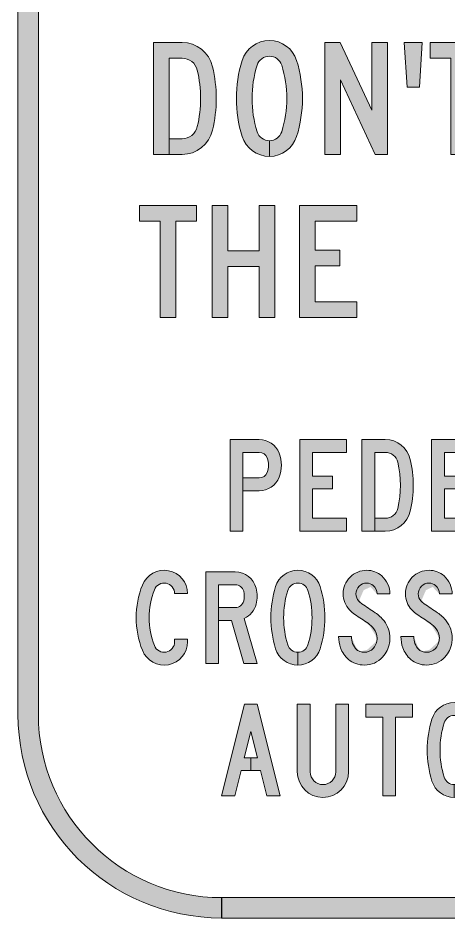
# Model space of a CAD drawing. Header units: millimetres. Extents: x 3807 to 3907, y 4614 to 4804.
# Drawn here: x 3807.5 to 3849.7, y 4620.2 to 4708.6 of the extents above; entities that cross this region are included whole.
import ezdxf

# ---------------------------------------------------------------- set-up
doc = ezdxf.new("R2010")
doc.units = ezdxf.units.MM
doc.layers.add('GSBWFILL', color=3, linetype='Continuous', lineweight=0)
doc.layers.add('T18', color=4, linetype='Continuous')

# ---------------------------------------------------------------- blocks, each defined once
blk = doc.blocks.new('*U64')
at = {"layer": 'GSBWFILL', "transparency": 33554687}
blk.add_hatch(color=256, dxfattribs=at).paths.add_polyline_path([(-29.98000000000002, -90), (30, -90, 0.414213562373095), (50, -70), (50, 70, 0.414213562373095), (30, 90), (-30, 90, 0.414213562373095), (-50, 70), (-50, -70, 0.414213562373095), (-30, -90), (-30, -88, -0.414213562373095), (-48, -70), (-48, 70, -0.414213562373095), (-30, 88), (30, 88, -0.414213562373095), (48, 70), (48, -70, -0.414213562373095), (30, -88), (-29.98000000000002, -88)])
at = {"layer": 'GSBWFILL', "linetype": 'Continuous', "transparency": 33554687}
blk.add_lwpolyline([(-29.98000000000002, -90), (30, -90, 0.414213562373095), (50, -70), (50, 70, 0.414213562373095), (30, 90), (-30, 90, 0.414213562373095), (-50, 70), (-50, -70, 0.414213562373095), (-30, -90), (-30, -88, -0.414213562373095), (-48, -70), (-48, 70, -0.414213562373095), (-30, 88), (30, 88, -0.414213562373095), (48, 70), (48, -70, -0.414213562373095), (30, -88), (-29.98000000000002, -88), (-29.98000000000002, -90)], format="xyb", close=True, dxfattribs=at).dxf.unprotected_set("ltscale", 0)
blk = doc.blocks.new('*U54')
at = {"layer": 'GSBWFILL', "linetype": 'Continuous'}
blk.add_hatch(color=256, dxfattribs=at).paths.add_polyline_path([(64, 140.5530424827055), (78.38826062067636, 83), (64.00999999999999, 83), (64.00999999999999, 55.00000000000001), (85.38826062067636, 55.00000000000001), (99.13826062067636, 1.4210854715202e-14), (128, 0), (78, 200), (50, 200), (0, 0), (28.86173937932358, 1.4210854715202e-14), (42.61173937932364, 55.00000000000001), (64, 54.99999999999999), (64, 83), (49.61173937932364, 83)])
at = {"layer": 'GSBWFILL'}
blk.add_lwpolyline([(64, 83), (49.61173937932364, 83), (64, 140.5530424827055), (78.38826062067636, 83), (64.00999999999999, 83), (64.00999999999999, 55), (85.38826062067636, 55), (99.13826062067636, 0), (128, 0), (78, 200), (50, 200), (0, 0), (28.86173937932358, 0), (42.61173937932364, 55), (64, 55)], close=True, dxfattribs=at)
blk = doc.blocks.new('*U55')
at = {"layer": 'GSBWFILL', "linetype": 'Continuous'}
blk.add_hatch(color=256, dxfattribs=at).paths.add_polyline_path([(28, 200), (0, 200), (0, 52.50000000000001, 1), (112, 52.5), (112, 200), (84, 200), (84, 52.5, -1), (28, 52.5)])
at = {"layer": 'GSBWFILL'}
blk.add_lwpolyline([(28, 200), (28, 52.5, 0.9999999999999999), (84, 52.5), (84, 200), (112, 200), (112, 52.5, -0.9999999999999999), (0, 52.50000000000001), (0, 200)], format="xyb", close=True, dxfattribs=at)
blk = doc.blocks.new('*U56')
at = {"layer": 'GSBWFILL', "linetype": 'Continuous'}
blk.add_hatch(color=256, dxfattribs=at).paths.add_polyline_path([(37, 172), (0, 172), (0, 200), (102, 200), (102, 172), (65, 172), (65, 0), (37, 0)])
at = {"layer": 'GSBWFILL'}
blk.add_lwpolyline([(37, 172), (0, 172), (0, 200), (102, 200), (102, 172), (65, 172), (65, 0), (37, 0)], close=True, dxfattribs=at)
blk = doc.blocks.new('*U57')
at = {"layer": 'GSBWFILL', "linetype": 'Continuous'}
blk.add_hatch(color=256, dxfattribs=at).paths.add_polyline_path([(80.95612091126674, 40.649543480188, -0.3280427996261498), (59.00999999999999, 24.5000021739132), (59.00999999999993, -3.499999019607799, 0.3281088988311428), (107.6853115858523, 32.30985728215589, 0.1523809523809524), (107.6853115858523, 167.6901427178442, 0.735537190082645), (10.31468841414767, 167.6901427178441, 0.1523809523809523), (10.3146884141477, 32.3098572821559, 0.3281631965406048), (58.99999999999994, -3.499999999999943), (59, 24.50000000000006, -0.3281631965406054), (37.04387908873323, 40.64954348018804, -0.1523809523809522), (37.04387908873326, 159.3504565198121, -0.7355371900826468), (80.95612091126677, 159.3504565198121, -0.1523809523809523)])
at = {"layer": 'GSBWFILL'}
blk.add_lwpolyline([(59, 24.50000000000006, -0.3281631965406057), (37.04387908873321, 40.64954348018805, -0.1523809523809521), (37.04387908873326, 159.3504565198121, -0.7355371900826451), (80.95612091126674, 159.3504565198121, -0.1523809523809523), (80.95612091126674, 40.64954348018798, -0.3280427996261496), (59.00999999999999, 24.50000217391321), (59.00999999999993, -3.499999019607785, 0.3281088988311427), (107.6853115858523, 32.3098572821559, 0.1523809523809523), (107.6853115858523, 167.6901427178441, 0.7355371900826451), (10.31468841414767, 167.6901427178441, 0.1523809523809521), (10.31468841414767, 32.30985728215597, 0.3281631965406052), (58.99999999999994, -3.49999999999995)], format="xyb", close=True, dxfattribs=at)
blk = doc.blocks.new('*U58')
at = {"layer": 'GSBWFILL', "linetype": 'Continuous'}
blk.add_hatch(color=256, dxfattribs=at).paths.add_polyline_path([(66, -1.917592551338998e-15), (104, 115.1515151515151), (104, 0), (132, 0), (132, 200), (102.5147901482794, 200), (66, 89.34912076278975), (29.48520985172058, 200), (0, 200), (0, 0), (28, 0), (28, 115.1515151515151)])
at = {"layer": 'GSBWFILL'}
blk.add_lwpolyline([(66, -1.917592551338998e-15), (104, 115.1515151515151), (104, 0), (132, 0), (132, 200), (102.5147901482794, 200), (66, 89.34912076278975), (29.48520985172058, 200), (0, 200), (0, 0), (28, 0), (28, 115.1515151515151)], close=True, dxfattribs=at)
blk = doc.blocks.new('*U59')
at = {"layer": 'GSBWFILL', "linetype": 'Continuous'}
blk.add_hatch(color=256, dxfattribs=at).paths.add_polyline_path([(64, 140.5530424827055), (78.38826062067636, 83), (64.00999999999999, 83), (64.00999999999999, 55.00000000000001), (85.38826062067636, 55.00000000000001), (99.13826062067636, 1.4210854715202e-14), (128, 0), (78, 200), (50, 200), (0, 0), (28.86173937932358, 1.4210854715202e-14), (42.61173937932364, 55.00000000000001), (64, 54.99999999999999), (64, 83), (49.61173937932364, 83)])
at = {"layer": 'GSBWFILL'}
blk.add_lwpolyline([(64, 83), (49.61173937932364, 83), (64, 140.5530424827055), (78.38826062067636, 83), (64.00999999999999, 83), (64.00999999999999, 55), (85.38826062067636, 55), (99.13826062067636, 0), (128, 0), (78, 200), (50, 200), (0, 0), (28.86173937932358, 0), (42.61173937932364, 55), (64, 55)], close=True, dxfattribs=at)
blk = doc.blocks.new('*U60')
at = {"layer": 'GSBWFILL', "linetype": 'Continuous'}
blk.add_hatch(color=256, dxfattribs=at).paths.add_polyline_path([(37, 172), (0, 172), (0, 200), (102, 200), (102, 172), (65, 172), (65, 0), (37, 0)])
at = {"layer": 'GSBWFILL'}
blk.add_lwpolyline([(37, 172), (0, 172), (0, 200), (102, 200), (102, 172), (65, 172), (65, 0), (37, 0)], close=True, dxfattribs=at)
blk = doc.blocks.new('*U61')
at = {"layer": 'GSBWFILL', "linetype": 'Continuous'}
blk.add_hatch(color=256, dxfattribs=at).paths.add_polyline_path([(28, 28), (28, 92), (71.81454086025929, 92), (71.81454086025929, 120), (28, 120), (28, 172), (102, 172), (102, 200), (0, 200), (0, 0), (102, 0), (102, 28)])
at = {"layer": 'GSBWFILL'}
blk.add_lwpolyline([(28, 28), (28, 92), (71.81454086025929, 92), (71.81454086025929, 120), (28, 120), (28, 172), (102, 172), (102, 200), (0, 200), (0, 0), (102, 0), (102, 28)], close=True, dxfattribs=at)
blk = doc.blocks.new('*U62')
at = {"layer": 'GSBWFILL', "linetype": 'Continuous'}
blk.add_hatch(color=256, dxfattribs=at).paths.add_polyline_path([(28, 172), (50.94443627691184, 172, -0.3486821690625631), (78.21476728595059, 150.3505154639175, -0.1148991755247307), (78.21476728595066, 49.64948453608244, -0.3486821690625639), (50.94443627691192, 28), (28.00999999999999, 28), (28.00999999999999, 0), (50.9444362769119, 0, 0.3486821690625636), (105.4850982949895, 43.29896907216494, 0.1148991755247306), (105.4850982949895, 156.701030927835, 0.3486821690625638), (50.94443627691184, 200), (1.77635683940025e-15, 200), (1.77635683940025e-15, 0), (28, 1.4210854715202e-14)])
at = {"layer": 'GSBWFILL'}
blk.add_lwpolyline([(28.00999999999999, 28), (28.00999999999999, 0), (50.94443627691186, 0, 0.3486821690625636), (105.4850982949895, 43.29896907216487, 0.1148991755247307), (105.4850982949895, 156.7010309278351, 0.3486821690625634), (50.94443627691186, 200), (0, 200), (0, 0), (28, 0), (28, 172), (50.94443627691186, 172, -0.3486821690625634), (78.21476728595064, 150.3505154639175, -0.1148991755247307), (78.21476728595064, 49.64948453608236, -0.3486821690625636), (50.94443627691186, 28)], format="xyb", close=True, dxfattribs=at)
blk = doc.blocks.new('*U53')
at = {"layer": 'T18', "color": 28}
for name, p, xscale, yscale, zscale in [('*U54', (0, 0), 0.045, 0.045, 0.045), ('*U55', (7.447567567567603, 0), 0.045, 0.045, 0.045), ('*U56', (14.17513513513495, 0), 0.045, 0.045, 0.045), ('*U57', (20.21162162162136, 0), 0.04499999999999982, 0.04499999999999982, 0.04499999999999982), ('*U58', (27.93243243243205, 0), 0.045, 0.045, 0.045), ('*U59', (35.55999999999949, 0), 0.045, 0.045, 0.045), ('*U60', (42.04324324324261, 0), 0.045, 0.045, 0.045), ('*U61', (48.32081081081014, 0), 0.045, 0.045, 0.045), ('*U62', (54.95999999999958, 0), 0.045, 0.045, 0.045)]:
    blk.add_blockref(name, p, dxfattribs=dict(at, xscale=xscale, yscale=yscale, zscale=zscale))
blk = doc.blocks.new('*U52')
at = {"layer": 'T18'}
blk.add_blockref('*U53', (-30, 0), dxfattribs=at)
blk = doc.blocks.new('*U30')
at = {"layer": 'GSBWFILL', "linetype": 'Continuous'}
blk.add_hatch(color=256, dxfattribs=at).paths.add_polyline_path([(37, 172), (0, 172), (0, 200), (102, 200), (102, 172), (65, 172), (65, 0), (37, 0)])
at = {"layer": 'GSBWFILL'}
blk.add_lwpolyline([(37, 172), (0, 172), (0, 200), (102, 200), (102, 172), (65, 172), (65, 0), (37, 0)], close=True, dxfattribs=at)
blk = doc.blocks.new('*U31')
at = {"layer": 'GSBWFILL', "linetype": 'Continuous'}
blk.add_hatch(color=256, dxfattribs=at).paths.add_polyline_path([(84, 119), (28, 119), (28, 200), (0, 200), (0, 0), (28, 0), (28, 91), (84, 91), (84, 0), (112, 0), (112, 200), (84, 200)])
at = {"layer": 'GSBWFILL'}
blk.add_lwpolyline([(0, 200), (28, 200), (28, 119), (84, 119), (84, 200), (112, 200), (112, 0), (84, 0), (84, 91), (28, 91), (28, 0), (0, 0)], close=True, dxfattribs=at)
blk = doc.blocks.new('*U32')
at = {"layer": 'GSBWFILL', "linetype": 'Continuous'}
blk.add_hatch(color=256, dxfattribs=at).paths.add_polyline_path([(28, 28), (28, 92), (71.81454086025929, 92), (71.81454086025929, 120), (28, 120), (28, 172), (102, 172), (102, 200), (0, 200), (0, 0), (102, 0), (102, 28)])
at = {"layer": 'GSBWFILL'}
blk.add_lwpolyline([(28, 28), (28, 92), (71.81454086025929, 92), (71.81454086025929, 120), (28, 120), (28, 172), (102, 172), (102, 200), (0, 200), (0, 0), (102, 0), (102, 28)], close=True, dxfattribs=at)
blk = doc.blocks.new('*U29')
at = {"layer": 'T18', "color": 28}
for name, p, xscale, yscale, zscale in [('*U30', (0, 0), 0.05499999999999999, 0.05499999999999999, 0.05499999999999999), ('*U31', (7.15, 0), 0.055, 0.055, 0.055), ('*U32', (15.73, 0), 0.05499999999999999, 0.05499999999999999, 0.05499999999999999)]:
    blk.add_blockref(name, p, dxfattribs=dict(at, xscale=xscale, yscale=yscale, zscale=zscale))
blk = doc.blocks.new('*U28')
at = {"layer": 'T18'}
blk.add_blockref('*U29', (-38.06, 0), dxfattribs=at)
blk = doc.blocks.new('*U4')
at = {"layer": 'GSBWFILL', "linetype": 'Continuous'}
blk.add_hatch(color=256, dxfattribs=at).paths.add_polyline_path([(13.57111597374183, 171.2483588621445, 0.1904761904761905), (13.57111597374178, 28.75164113785564, 0.8275027774491407), (112, 47.50000000000009), (112, 53.00000000000009), (84, 52.99999999999997), (84, 47.50000000000006, -0.8275027774491409), (39.61050328227566, 39.04485776805259, -0.1904761904761905), (39.61050328227572, 160.9551422319475, -0.8275027774491407), (84, 152.5), (112, 152.5, 0.8275027774491414)])
at = {"layer": 'GSBWFILL'}
blk.add_lwpolyline([(84, 47.50000000000003, -0.8275027774491405), (39.61050328227566, 39.04485776805259, -0.1904761904761905), (39.61050328227572, 160.9551422319475, -0.8275027774491404), (84, 152.5), (112, 152.5, 0.8275027774491404), (13.57111597374183, 171.2483588621445, 0.1904761904761905), (13.57111597374177, 28.75164113785567, 0.8275027774491405), (112, 47.50000000000003), (112, 53.00000000000004), (84, 53.00000000000001)], format="xyb", close=True, dxfattribs=at)
blk = doc.blocks.new('*U5')
at = {"layer": 'GSBWFILL', "linetype": 'Continuous'}
blk.add_hatch(color=256, dxfattribs=at).paths.add_polyline_path([(0, 0), (28, 0), (28, 172), (64.26932219902316, 172, -0.344881463990614), (82.71400707028076, 157.5600000000001, -0.1217796334961338), (82.71400707028087, 136.4400000000002, -0.3448814639906171), (64.26932219902321, 122), (28.00999999999999, 122), (28.00999999999999, 94.00000000000003), (56.12346429523938, 94.00000000000003), (82.88719244480211, 0), (112, -2.842170943040401e-14), (84, 98.34205404014348, 0.2276138286676565), (109.8956479331868, 129.72, 0.1217796334961338), (109.8956479331869, 164.2799999999999, 0.3448814639906156), (64.26932219902324, 200), (0, 200)])
at = {"layer": 'GSBWFILL'}
blk.add_lwpolyline([(64.26932219902318, 122, 0.3448814639906154), (82.71400707028084, 136.44, 0.1217796334961341), (82.71400707028079, 157.56, 0.3448814639906151), (64.26932219902318, 172), (28, 172), (28, 0), (0, 0), (0, 200), (64.26932219902318, 200, -0.3448814639906151), (109.8956479331868, 164.28, -0.1217796334961341), (109.8956479331868, 129.7200000000001, -0.2276138286676568), (84, 98.3420540401435), (112, 0), (82.88719244480211, 0), (56.12346429523939, 94.00000000000003), (28.00999999999999, 94.00000000000003), (28.00999999999999, 122)], format="xyb", close=True, dxfattribs=at)
blk = doc.blocks.new('*U6')
at = {"layer": 'GSBWFILL', "linetype": 'Continuous'}
blk.add_hatch(color=256, dxfattribs=at).paths.add_polyline_path([(80.95612091126674, 40.649543480188, -0.3280427996261498), (59.00999999999999, 24.5000021739132), (59.00999999999993, -3.499999019607799, 0.3281088988311428), (107.6853115858523, 32.30985728215589, 0.1523809523809524), (107.6853115858523, 167.6901427178442, 0.735537190082645), (10.31468841414767, 167.6901427178441, 0.1523809523809523), (10.3146884141477, 32.3098572821559, 0.3281631965406048), (58.99999999999994, -3.499999999999943), (59, 24.50000000000006, -0.3281631965406054), (37.04387908873323, 40.64954348018804, -0.1523809523809522), (37.04387908873326, 159.3504565198121, -0.7355371900826468), (80.95612091126677, 159.3504565198121, -0.1523809523809523)])
at = {"layer": 'GSBWFILL'}
blk.add_lwpolyline([(59, 24.50000000000006, -0.3281631965406057), (37.04387908873321, 40.64954348018805, -0.1523809523809521), (37.04387908873326, 159.3504565198121, -0.7355371900826451), (80.95612091126674, 159.3504565198121, -0.1523809523809523), (80.95612091126674, 40.64954348018798, -0.3280427996261496), (59.00999999999999, 24.50000217391321), (59.00999999999993, -3.499999019607785, 0.3281088988311427), (107.6853115858523, 32.3098572821559, 0.1523809523809523), (107.6853115858523, 167.6901427178441, 0.7355371900826451), (10.31468841414767, 167.6901427178441, 0.1523809523809521), (10.31468841414767, 32.30985728215597, 0.3281631965406052), (58.99999999999994, -3.49999999999995)], format="xyb", close=True, dxfattribs=at)
blk = doc.blocks.new('*U7')
at = {"layer": 'GSBWFILL'}
h = blk.add_hatch(color=256, dxfattribs=at)
edge = h.paths.add_edge_path()
edge.add_arc((-588.4723226266601, -858.0780040650642), 1149.124344074378, 55.390937114462815, 57.1046488588774, ccw=False)
edge.add_arc((31.18875155796178, 39.86795207670414), 58.12169191857565, 37.884517576685596, 55.39093711446287, ccw=False)
edge.add_arc((51.07604529441613, 55.3411589762802), 32.92398202427961, -5.115907697472721e-13, 37.884517576685425, ccw=False)
edge.add_arc((45.39801581993486, 55.34115897628291), 38.60201149876088, 350.8629013217493, 359.99999999999557, ccw=False)
edge.add_arc((52.5060887035079, 54.19790915921546), 31.40258650349834, 317.29673378813345, 350.8629013217563, ccw=False)
edge.add_arc((56.3989800737183, 50.60524148717003), 26.10524148716998, 269.9999999999999, 317.29673378814437, ccw=False)
edge.add_arc((56.39898007371815, 55.00067885734074), 30.5006788573407, 251.0789535256293, 270.00000000000017, ccw=False)
edge.add_arc((52.92295380146508, 44.86019333778771), 19.78096779697818, 229.3133006079087, 251.0789535256289, ccw=False)
edge.add_arc((61.12408724516904, 54.39936889565766), 32.36089069361404, 199.4306394672327, 229.3133006079094, ccw=False)
edge.add_arc((73.76258936871797, 58.85737200696578), 45.76258937718751, 180.0011023316868, 199.4302684762635, ccw=False)
edge.add_line((28, 58.85649156598452), (0, 58.85649156598452))
edge.add_arc((73.76258927216888, 58.85737198186531), 73.76258927742312, 180.0006838712507, 199.430409309594)
edge.add_arc((61.12408724516904, 54.39936889565759), 60.36089069361399, 199.4306394672326, 229.3133006079094)
edge.add_arc((52.92295380146489, 44.86019333778737), 47.78096779697781, 229.3133006079091, 251.0789535256292)
edge.add_arc((56.39898007371816, 55.00067885734096), 58.50067885734091, 251.0789535256294, 270.0000000000002)
edge.add_arc((56.39898007371833, 50.60524148716994), 54.10524148716989, 270, 317.2967337881445)
edge.add_arc((52.50608870351375, 54.19790915921264), 59.40258650349213, 317.2967337881369, 350.8629013217596)
edge.add_arc((45.39801581995373, 55.34115897628128), 66.60201149874202, 350.8629013217525, 359.9999999999986)
edge.add_arc((51.07604529441608, 55.34115897628012), 60.92398202427966, 359.9999999999996, 397.8845175766854)
edge.add_arc((31.18875155796106, 39.86795207670393), 86.12169191857632, 37.88451757668539, 55.39093711446263)
edge.add_arc((-588.4723226266598, -858.0780040650584), 1177.124344074373, 55.39093711446263, 57.10464885887726)
edge.add_arc((69.97983884586506, 159.9151743049558), 35.25734506305535, 223.0175993707188, 237.1046488588782, ccw=False)
edge.add_arc((61.47128691910493, 151.9759336269728), 23.62003444447538, 179.9999999999997, 223.0175993707179, ccw=False)
edge.add_arc((61.37529404391439, 151.9759153760051), 23.52404156929193, 89.99988059696187, 179.9999555474589, ccw=False)
edge.add_arc((61.3753429696798, 153.7310205923658), 21.76893635288013, 48.67847151851021, 89.9999997426533, ccw=False)
edge.add_arc((59.71208169603344, 151.8392041010447), 24.28794562266184, 1.1368683772161603e-13, 48.67847151851021, ccw=False)
edge.add_line((84.00002731869529, 151.8392041010448), (112.0000273186952, 151.8392041010448))
edge.add_arc((59.71208169603332, 151.8392041010447), 52.28794562266185, 6.228754935835708e-14, 48.67847151851004)
edge.add_arc((61.37534296967969, 153.7310205923658), 49.76893635288013, 48.67847151851002, 89.99999974265315)
edge.add_arc((61.37527579294667, 151.9759336269729), 51.52402331831713, 89.99992504950285, 180)
edge.add_arc((61.47128691910104, 151.9759336269713), 51.62003444447149, 179.9999999999982, 223.0175993707195)
edge.add_arc((69.97983884586587, 159.9151743049557), 63.25734506305586, 223.0175993707178, 237.1046488588772)
blk.add_lwpolyline([(35.6243747548364, 106.8002631074727, -0.007477617457592849), (64.20035787855659, 87.70480941089664, -0.07653508003658695), (77.0612996781415, 75.55885288404744, -0.1668246549558401), (84.00002731869574, 55.34115897627992, -0.03988925045285916), (83.51021385884701, 49.21126073950864, -0.1475163149276702), (75.58309381173683, 32.90062589715426, -0.2093514251822395), (56.39898007371823, 24.50000000000005, -0.08274672380428141), (46.50867981910588, 26.14806421616401, -0.09525713690544169), (40.02729793126755, 29.86056845372718, -0.1311316713294231), (30.60631442254314, 43.6340176041005, -0.08497940783612039), (28, 58.85649156598452), (0, 58.85649156598452, 0.08498186583925775), (4.201057313777966, 34.31938411587321, 0.1311316713294234), (21.77347091575191, 8.628569035687626, 0.09525713690544146), (37.42926199944336, -0.3389924730190117, 0.08274672380428119), (56.39898007371835, -3.49999999999995, 0.2093514251822393), (96.1596199828706, 13.91098212143674, 0.1475163149276702), (111.154927272909, 44.76493413720203, 0.03988925045285871), (112.0000273186957, 55.34115897627969, 0.1668246549558401), (99.16030101424212, 92.752867538776, 0.07653508003658697), (80.10362818031524, 110.7501124835231, 0.007477617457592849), (50.83135180374566, 130.3108532539143, -0.06154387494556116), (44.20163620944518, 135.8618034449074, -0.189935492987521), (37.85125247462955, 151.9759336269729, -0.4142139455164167), (61.37534306745601, 175.499956945246, -0.1822786324601297), (75.74902124016751, 170.0798420456773, -0.2156526607116338), (84.00002731869529, 151.8392041010448), (112.0000273186952, 151.8392041010448, 0.2156526607116334), (94.23697053863691, 191.1082925529595, 0.1822786324601297), (61.37534319321935, 203.499956945246, 0.4142139455164178), (9.851252474629547, 151.9759336269729, 0.1899354929875355), (23.72959917634196, 116.7595601286042, 0.06154387494556116)], format="xyb", close=True, dxfattribs=at)
blk = doc.blocks.new('*U8')
at = {"layer": 'GSBWFILL'}
h = blk.add_hatch(color=256, dxfattribs=at)
edge = h.paths.add_edge_path()
edge.add_arc((-588.4723226266601, -858.0780040650642), 1149.124344074378, 55.390937114462815, 57.1046488588774, ccw=False)
edge.add_arc((31.18875155796178, 39.86795207670414), 58.12169191857565, 37.884517576685596, 55.39093711446287, ccw=False)
edge.add_arc((51.07604529441613, 55.3411589762802), 32.92398202427961, -5.115907697472721e-13, 37.884517576685425, ccw=False)
edge.add_arc((45.39801581993486, 55.34115897628291), 38.60201149876088, 350.8629013217493, 359.99999999999557, ccw=False)
edge.add_arc((52.5060887035079, 54.19790915921546), 31.40258650349834, 317.29673378813345, 350.8629013217563, ccw=False)
edge.add_arc((56.3989800737183, 50.60524148717003), 26.10524148716998, 269.9999999999999, 317.29673378814437, ccw=False)
edge.add_arc((56.39898007371815, 55.00067885734074), 30.5006788573407, 251.0789535256293, 270.00000000000017, ccw=False)
edge.add_arc((52.92295380146508, 44.86019333778771), 19.78096779697818, 229.3133006079087, 251.0789535256289, ccw=False)
edge.add_arc((61.12408724516904, 54.39936889565766), 32.36089069361404, 199.4306394672327, 229.3133006079094, ccw=False)
edge.add_arc((73.76258936871797, 58.85737200696578), 45.76258937718751, 180.0011023316868, 199.4302684762635, ccw=False)
edge.add_line((28, 58.85649156598452), (0, 58.85649156598452))
edge.add_arc((73.76258927216888, 58.85737198186531), 73.76258927742312, 180.0006838712507, 199.430409309594)
edge.add_arc((61.12408724516904, 54.39936889565759), 60.36089069361399, 199.4306394672326, 229.3133006079094)
edge.add_arc((52.92295380146489, 44.86019333778737), 47.78096779697781, 229.3133006079091, 251.0789535256292)
edge.add_arc((56.39898007371816, 55.00067885734096), 58.50067885734091, 251.0789535256294, 270.0000000000002)
edge.add_arc((56.39898007371833, 50.60524148716994), 54.10524148716989, 270, 317.2967337881445)
edge.add_arc((52.50608870351375, 54.19790915921264), 59.40258650349213, 317.2967337881369, 350.8629013217596)
edge.add_arc((45.39801581995373, 55.34115897628128), 66.60201149874202, 350.8629013217525, 359.9999999999986)
edge.add_arc((51.07604529441608, 55.34115897628012), 60.92398202427966, 359.9999999999996, 397.8845175766854)
edge.add_arc((31.18875155796106, 39.86795207670393), 86.12169191857632, 37.88451757668539, 55.39093711446263)
edge.add_arc((-588.4723226266598, -858.0780040650584), 1177.124344074373, 55.39093711446263, 57.10464885887726)
edge.add_arc((69.97983884586506, 159.9151743049558), 35.25734506305535, 223.0175993707188, 237.1046488588782, ccw=False)
edge.add_arc((61.47128691910493, 151.9759336269728), 23.62003444447538, 179.9999999999997, 223.0175993707179, ccw=False)
edge.add_arc((61.37529404391439, 151.9759153760051), 23.52404156929193, 89.99988059696187, 179.9999555474589, ccw=False)
edge.add_arc((61.3753429696798, 153.7310205923658), 21.76893635288013, 48.67847151851021, 89.9999997426533, ccw=False)
edge.add_arc((59.71208169603344, 151.8392041010447), 24.28794562266184, 1.1368683772161603e-13, 48.67847151851021, ccw=False)
edge.add_line((84.00002731869529, 151.8392041010448), (112.0000273186952, 151.8392041010448))
edge.add_arc((59.71208169603332, 151.8392041010447), 52.28794562266185, 6.228754935835708e-14, 48.67847151851004)
edge.add_arc((61.37534296967969, 153.7310205923658), 49.76893635288013, 48.67847151851002, 89.99999974265315)
edge.add_arc((61.37527579294667, 151.9759336269729), 51.52402331831713, 89.99992504950285, 180)
edge.add_arc((61.47128691910104, 151.9759336269713), 51.62003444447149, 179.9999999999982, 223.0175993707195)
edge.add_arc((69.97983884586587, 159.9151743049557), 63.25734506305586, 223.0175993707178, 237.1046488588772)
blk.add_lwpolyline([(35.6243747548364, 106.8002631074727, -0.007477617457592849), (64.20035787855659, 87.70480941089664, -0.07653508003658695), (77.0612996781415, 75.55885288404744, -0.1668246549558401), (84.00002731869574, 55.34115897627992, -0.03988925045285916), (83.51021385884701, 49.21126073950864, -0.1475163149276702), (75.58309381173683, 32.90062589715426, -0.2093514251822395), (56.39898007371823, 24.50000000000005, -0.08274672380428141), (46.50867981910588, 26.14806421616401, -0.09525713690544169), (40.02729793126755, 29.86056845372718, -0.1311316713294231), (30.60631442254314, 43.6340176041005, -0.08497940783612039), (28, 58.85649156598452), (0, 58.85649156598452, 0.08498186583925775), (4.201057313777966, 34.31938411587321, 0.1311316713294234), (21.77347091575191, 8.628569035687626, 0.09525713690544146), (37.42926199944336, -0.3389924730190117, 0.08274672380428119), (56.39898007371835, -3.49999999999995, 0.2093514251822393), (96.1596199828706, 13.91098212143674, 0.1475163149276702), (111.154927272909, 44.76493413720203, 0.03988925045285871), (112.0000273186957, 55.34115897627969, 0.1668246549558401), (99.16030101424212, 92.752867538776, 0.07653508003658697), (80.10362818031524, 110.7501124835231, 0.007477617457592849), (50.83135180374566, 130.3108532539143, -0.06154387494556116), (44.20163620944518, 135.8618034449074, -0.189935492987521), (37.85125247462955, 151.9759336269729, -0.4142139455164167), (61.37534306745601, 175.499956945246, -0.1822786324601297), (75.74902124016751, 170.0798420456773, -0.2156526607116338), (84.00002731869529, 151.8392041010448), (112.0000273186952, 151.8392041010448, 0.2156526607116334), (94.23697053863691, 191.1082925529595, 0.1822786324601297), (61.37534319321935, 203.499956945246, 0.4142139455164178), (9.851252474629547, 151.9759336269729, 0.1899354929875355), (23.72959917634196, 116.7595601286042, 0.06154387494556116)], format="xyb", close=True, dxfattribs=at)
blk = doc.blocks.new('*U9')
at = {"layer": 'GSBWFILL', "linetype": 'Continuous'}
blk.add_hatch(color=256, dxfattribs=at).paths.add_polyline_path([(0, 200), (28, 200), (28, 0), (0, 0)])
at = {"layer": 'GSBWFILL'}
blk.add_lwpolyline([(0, 200), (28, 200), (28, 0), (0, 0)], close=True, dxfattribs=at)
blk = doc.blocks.new('*U10')
at = {"layer": 'GSBWFILL', "linetype": 'Continuous'}
blk.add_hatch(color=256, dxfattribs=at).paths.add_polyline_path([(28, 133), (90, 0), (112, 0), (112, 200), (84, 200), (84, 79.14121821539285), (27.65981601018314, 200), (0, 200), (0, 0), (28, 0)])
at = {"layer": 'GSBWFILL'}
blk.add_lwpolyline([(90, 0), (112, 0), (112, 200), (84, 200), (84, 79.14121821539283), (27.65981601018314, 200), (0, 200), (0, 0), (28, 0), (28, 133)], close=True, dxfattribs=at)
blk = doc.blocks.new('*U11')
at = {"layer": 'GSBWFILL', "linetype": 'Continuous'}
blk.add_hatch(color=256, dxfattribs=at).paths.add_polyline_path([(84, 152.4999999999999), (112, 152.4999999999999, 0.8275027774491411), (13.5711159737418, 171.2483588621444, 0.1904761904761912), (13.57111597374182, 28.75164113785547, 0.82750277744914), (112, 47.49999999999994), (112, 96.99999999999997), (62, 97), (62, 68.99999999999999), (84, 68.99999999999999), (84, 47.49999999999997, -0.8275027774491426), (39.61050328227574, 39.04485776805242, -0.1904761904761912), (39.61050328227572, 160.9551422319474, -0.8275027774491392)])
at = {"layer": 'GSBWFILL'}
blk.add_lwpolyline([(84, 68.99999999999999), (84, 47.49999999999999, -0.8275027774491398), (39.61050328227577, 39.04485776805243, -0.1904761904761912), (39.61050328227572, 160.9551422319474, -0.8275027774491401), (84, 152.4999999999999), (112, 152.4999999999999, 0.8275027774491399), (13.57111597374183, 171.2483588621444, 0.1904761904761912), (13.57111597374183, 28.75164113785546, 0.8275027774491398), (112, 47.49999999999999), (112, 96.99999999999999), (62, 97), (62, 68.99999999999999)], format="xyb", close=True, dxfattribs=at)
blk = doc.blocks.new('*U3')
at = {"layer": 'GSBWFILL', "color": 28}
for name, p, xscale, yscale, zscale in [('*U4', (0, 0), 0.045, 0.045, 0.045), ('*U5', (6.84, 0), 0.045, 0.045, 0.045), ('*U6', (13.23, 0), 0.04499999999999999, 0.04499999999999999, 0.04499999999999999), ('*U7', (19.89, 0), 0.04499998902374098, 0.045, 0.04499998902374098), ('*U8', (26.00999999999999, 0), 0.04499998902374098, 0.045, 0.04499998902374098), ('*U9', (32.57999999999999, 0), 0.04499999999999995, 0.04499999999999995, 0.04499999999999995), ('*U10', (35.81999999999999, 0), 0.045, 0.045, 0.045), ('*U11', (42.66, 0), 0.04499999999999999, 0.04499999999999999, 0.04499999999999999)]:
    blk.add_blockref(name, p, dxfattribs=dict(at, xscale=xscale, yscale=yscale, zscale=zscale))
blk = doc.blocks.new('*U2')
at = {"layer": 'GSBWFILL'}
blk.add_blockref('*U3', (-38.38500000000001, 0), dxfattribs=at)
blk = doc.blocks.new('*U42')
at = {"layer": 'GSBWFILL', "linetype": 'Continuous'}
blk.add_hatch(color=256, dxfattribs=at).paths.add_polyline_path([(28, 172), (50.94443627691184, 172, -0.3486821690625631), (78.21476728595059, 150.3505154639175, -0.1148991755247307), (78.21476728595066, 49.64948453608244, -0.3486821690625639), (50.94443627691192, 28), (28.00999999999999, 28), (28.00999999999999, 0), (50.9444362769119, 0, 0.3486821690625636), (105.4850982949895, 43.29896907216494, 0.1148991755247306), (105.4850982949895, 156.701030927835, 0.3486821690625638), (50.94443627691184, 200), (1.77635683940025e-15, 200), (1.77635683940025e-15, 0), (28, 1.4210854715202e-14)])
at = {"layer": 'GSBWFILL'}
blk.add_lwpolyline([(28.00999999999999, 28), (28.00999999999999, 0), (50.94443627691186, 0, 0.3486821690625636), (105.4850982949895, 43.29896907216487, 0.1148991755247307), (105.4850982949895, 156.7010309278351, 0.3486821690625634), (50.94443627691186, 200), (0, 200), (0, 0), (28, 0), (28, 172), (50.94443627691186, 172, -0.3486821690625634), (78.21476728595064, 150.3505154639175, -0.1148991755247307), (78.21476728595064, 49.64948453608236, -0.3486821690625636), (50.94443627691186, 28)], format="xyb", close=True, dxfattribs=at)
blk = doc.blocks.new('*U43')
at = {"layer": 'GSBWFILL', "linetype": 'Continuous'}
blk.add_hatch(color=256, dxfattribs=at).paths.add_polyline_path([(80.95612091126674, 40.649543480188, -0.3280427996261498), (59.00999999999999, 24.5000021739132), (59.00999999999993, -3.499999019607799, 0.3281088988311428), (107.6853115858523, 32.30985728215589, 0.1523809523809524), (107.6853115858523, 167.6901427178442, 0.735537190082645), (10.31468841414767, 167.6901427178441, 0.1523809523809523), (10.3146884141477, 32.3098572821559, 0.3281631965406048), (58.99999999999994, -3.499999999999943), (59, 24.50000000000006, -0.3281631965406054), (37.04387908873323, 40.64954348018804, -0.1523809523809522), (37.04387908873326, 159.3504565198121, -0.7355371900826468), (80.95612091126677, 159.3504565198121, -0.1523809523809523)])
at = {"layer": 'GSBWFILL'}
blk.add_lwpolyline([(59, 24.50000000000006, -0.3281631965406057), (37.04387908873321, 40.64954348018805, -0.1523809523809521), (37.04387908873326, 159.3504565198121, -0.7355371900826451), (80.95612091126674, 159.3504565198121, -0.1523809523809523), (80.95612091126674, 40.64954348018798, -0.3280427996261496), (59.00999999999999, 24.50000217391321), (59.00999999999993, -3.499999019607785, 0.3281088988311427), (107.6853115858523, 32.3098572821559, 0.1523809523809523), (107.6853115858523, 167.6901427178441, 0.7355371900826451), (10.31468841414767, 167.6901427178441, 0.1523809523809521), (10.31468841414767, 32.30985728215597, 0.3281631965406052), (58.99999999999994, -3.49999999999995)], format="xyb", close=True, dxfattribs=at)
blk = doc.blocks.new('*U44')
at = {"layer": 'GSBWFILL', "linetype": 'Continuous'}
blk.add_hatch(color=256, dxfattribs=at).paths.add_polyline_path([(28, 133), (90, 0), (112, 0), (112, 200), (84, 200), (84, 79.14121821539285), (27.65981601018314, 200), (0, 200), (0, 0), (28, 0)])
at = {"layer": 'GSBWFILL'}
blk.add_lwpolyline([(90, 0), (112, 0), (112, 200), (84, 200), (84, 79.14121821539283), (27.65981601018314, 200), (0, 200), (0, 0), (28, 0), (28, 133)], close=True, dxfattribs=at)
blk = doc.blocks.new('*U45')
at = {"layer": 'GSBWFILL', "linetype": 'Continuous'}
blk.add_hatch(color=256, dxfattribs=at).paths.add_polyline_path([(5, 119.9999999381423), (27, 119.9999999381423), (32, 199.9999999381423), (0, 199.9999999381423)])
at = {"layer": 'GSBWFILL'}
blk.add_lwpolyline([(5, 119.9999999381423), (27, 119.9999999381423), (32, 199.9999999381423), (0, 199.9999999381423)], close=True, dxfattribs=at)
blk = doc.blocks.new('*U46')
at = {"layer": 'GSBWFILL', "linetype": 'Continuous'}
blk.add_hatch(color=256, dxfattribs=at).paths.add_polyline_path([(37, 172), (0, 172), (0, 200), (102, 200), (102, 172), (65, 172), (65, 0), (37, 0)])
at = {"layer": 'GSBWFILL'}
blk.add_lwpolyline([(37, 172), (0, 172), (0, 200), (102, 200), (102, 172), (65, 172), (65, 0), (37, 0)], close=True, dxfattribs=at)
blk = doc.blocks.new('*U41')
at = {"layer": 'T18', "color": 28}
for name, p, xscale, yscale, zscale in [('*U42', (0, 0), 0.055, 0.055, 0.055), ('*U43', (8.14, 0), 0.055, 0.055, 0.055), ('*U44', (16.83, 0), 0.05499999999999999, 0.05499999999999999, 0.05499999999999999), ('*U45', (24.64, 0), 0.05500000000000001, 0.05500000000000001, 0.05500000000000001), ('*U46', (27.17000000000001, 0), 0.05499999999999999, 0.05499999999999999, 0.05499999999999999)]:
    blk.add_blockref(name, p, dxfattribs=dict(at, xscale=xscale, yscale=yscale, zscale=zscale))
blk = doc.blocks.new('*U40')
at = {"layer": 'T18'}
blk.add_blockref('*U41', (-36.68, 0), dxfattribs=at)
blk = doc.blocks.new('*U18')
at = {"layer": 'GSBWFILL', "linetype": 'Continuous'}
blk.add_hatch(color=256, dxfattribs=at).paths.add_polyline_path([(63.3238075793812, 172, -0.3100289792550437), (81.04990133971091, 159.84, -0.1862436022909774), (81.04990133971091, 128.16, -0.3100289792550441), (63.32380757938116, 116), (28.00999999999999, 116), (28.00999999999999, 87.99999999999999), (63.32380757938121, 88, 0.3100289792550432), (107.1725658286178, 118.08, 0.1862436022909777), (107.1725658286179, 169.92, 0.3100289792550439), (63.3238075793812, 200), (0, 200), (7.105427357601002e-15, 0), (28, 0), (28, 172)])
at = {"layer": 'GSBWFILL'}
blk.add_lwpolyline([(63.3238075793812, 116), (28.00999999999999, 116), (28.00999999999999, 87.99999999999999), (63.3238075793812, 88, 0.3100289792550437), (107.1725658286178, 118.08, 0.1862436022909776), (107.1725658286178, 169.92, 0.3100289792550436), (63.3238075793812, 200), (0, 200), (0, 0), (28, 0), (28, 172), (63.3238075793812, 172, -0.3100289792550436), (81.04990133971091, 159.84, -0.1862436022909774), (81.04990133971091, 128.16, -0.3100289792550437)], format="xyb", close=True, dxfattribs=at)
blk = doc.blocks.new('*U19')
at = {"layer": 'GSBWFILL', "linetype": 'Continuous'}
blk.add_hatch(color=256, dxfattribs=at).paths.add_polyline_path([(28, 28), (28, 92), (71.81454086025929, 92), (71.81454086025929, 120), (28, 120), (28, 172), (102, 172), (102, 200), (0, 200), (0, 0), (102, 0), (102, 28)])
at = {"layer": 'GSBWFILL'}
blk.add_lwpolyline([(28, 28), (28, 92), (71.81454086025929, 92), (71.81454086025929, 120), (28, 120), (28, 172), (102, 172), (102, 200), (0, 200), (0, 0), (102, 0), (102, 28)], close=True, dxfattribs=at)
blk = doc.blocks.new('*U20')
at = {"layer": 'GSBWFILL', "linetype": 'Continuous'}
blk.add_hatch(color=256, dxfattribs=at).paths.add_polyline_path([(28, 172), (50.94443627691184, 172, -0.3486821690625631), (78.21476728595059, 150.3505154639175, -0.1148991755247307), (78.21476728595066, 49.64948453608244, -0.3486821690625639), (50.94443627691192, 28), (28.00999999999999, 28), (28.00999999999999, 0), (50.9444362769119, 0, 0.3486821690625636), (105.4850982949895, 43.29896907216494, 0.1148991755247306), (105.4850982949895, 156.701030927835, 0.3486821690625638), (50.94443627691184, 200), (1.77635683940025e-15, 200), (1.77635683940025e-15, 0), (28, 1.4210854715202e-14)])
at = {"layer": 'GSBWFILL'}
blk.add_lwpolyline([(28.00999999999999, 28), (28.00999999999999, 0), (50.94443627691186, 0, 0.3486821690625636), (105.4850982949895, 43.29896907216487, 0.1148991755247307), (105.4850982949895, 156.7010309278351, 0.3486821690625634), (50.94443627691186, 200), (0, 200), (0, 0), (28, 0), (28, 172), (50.94443627691186, 172, -0.3486821690625634), (78.21476728595064, 150.3505154639175, -0.1148991755247307), (78.21476728595064, 49.64948453608236, -0.3486821690625636), (50.94443627691186, 28)], format="xyb", close=True, dxfattribs=at)
blk = doc.blocks.new('*U21')
at = {"layer": 'GSBWFILL', "linetype": 'Continuous'}
blk.add_hatch(color=256, dxfattribs=at).paths.add_polyline_path([(28, 28), (28, 92), (71.81454086025929, 92), (71.81454086025929, 120), (28, 120), (28, 172), (102, 172), (102, 200), (0, 200), (0, 0), (102, 0), (102, 28)])
at = {"layer": 'GSBWFILL'}
blk.add_lwpolyline([(28, 28), (28, 92), (71.81454086025929, 92), (71.81454086025929, 120), (28, 120), (28, 172), (102, 172), (102, 200), (0, 200), (0, 0), (102, 0), (102, 28)], close=True, dxfattribs=at)
blk = doc.blocks.new('*U22')
at = {"layer": 'GSBWFILL'}
h = blk.add_hatch(color=256, dxfattribs=at)
edge = h.paths.add_edge_path()
edge.add_arc((-588.4723226266601, -858.0780040650642), 1149.124344074378, 55.390937114462815, 57.1046488588774, ccw=False)
edge.add_arc((31.18875155796178, 39.86795207670414), 58.12169191857565, 37.884517576685596, 55.39093711446287, ccw=False)
edge.add_arc((51.07604529441613, 55.3411589762802), 32.92398202427961, -5.115907697472721e-13, 37.884517576685425, ccw=False)
edge.add_arc((45.39801581993486, 55.34115897628291), 38.60201149876088, 350.8629013217493, 359.99999999999557, ccw=False)
edge.add_arc((52.5060887035079, 54.19790915921546), 31.40258650349834, 317.29673378813345, 350.8629013217563, ccw=False)
edge.add_arc((56.3989800737183, 50.60524148717003), 26.10524148716998, 269.9999999999999, 317.29673378814437, ccw=False)
edge.add_arc((56.39898007371815, 55.00067885734074), 30.5006788573407, 251.0789535256293, 270.00000000000017, ccw=False)
edge.add_arc((52.92295380146508, 44.86019333778771), 19.78096779697818, 229.3133006079087, 251.0789535256289, ccw=False)
edge.add_arc((61.12408724516904, 54.39936889565766), 32.36089069361404, 199.4306394672327, 229.3133006079094, ccw=False)
edge.add_arc((73.76258936871797, 58.85737200696578), 45.76258937718751, 180.0011023316868, 199.4302684762635, ccw=False)
edge.add_line((28, 58.85649156598452), (0, 58.85649156598452))
edge.add_arc((73.76258927216888, 58.85737198186531), 73.76258927742312, 180.0006838712507, 199.430409309594)
edge.add_arc((61.12408724516904, 54.39936889565759), 60.36089069361399, 199.4306394672326, 229.3133006079094)
edge.add_arc((52.92295380146489, 44.86019333778737), 47.78096779697781, 229.3133006079091, 251.0789535256292)
edge.add_arc((56.39898007371816, 55.00067885734096), 58.50067885734091, 251.0789535256294, 270.0000000000002)
edge.add_arc((56.39898007371833, 50.60524148716994), 54.10524148716989, 270, 317.2967337881445)
edge.add_arc((52.50608870351375, 54.19790915921264), 59.40258650349213, 317.2967337881369, 350.8629013217596)
edge.add_arc((45.39801581995373, 55.34115897628128), 66.60201149874202, 350.8629013217525, 359.9999999999986)
edge.add_arc((51.07604529441608, 55.34115897628012), 60.92398202427966, 359.9999999999996, 397.8845175766854)
edge.add_arc((31.18875155796106, 39.86795207670393), 86.12169191857632, 37.88451757668539, 55.39093711446263)
edge.add_arc((-588.4723226266598, -858.0780040650584), 1177.124344074373, 55.39093711446263, 57.10464885887726)
edge.add_arc((69.97983884586506, 159.9151743049558), 35.25734506305535, 223.0175993707188, 237.1046488588782, ccw=False)
edge.add_arc((61.47128691910493, 151.9759336269728), 23.62003444447538, 179.9999999999997, 223.0175993707179, ccw=False)
edge.add_arc((61.37529404391439, 151.9759153760051), 23.52404156929193, 89.99988059696187, 179.9999555474589, ccw=False)
edge.add_arc((61.3753429696798, 153.7310205923658), 21.76893635288013, 48.67847151851021, 89.9999997426533, ccw=False)
edge.add_arc((59.71208169603344, 151.8392041010447), 24.28794562266184, 1.1368683772161603e-13, 48.67847151851021, ccw=False)
edge.add_line((84.00002731869529, 151.8392041010448), (112.0000273186952, 151.8392041010448))
edge.add_arc((59.71208169603332, 151.8392041010447), 52.28794562266185, 6.228754935835708e-14, 48.67847151851004)
edge.add_arc((61.37534296967969, 153.7310205923658), 49.76893635288013, 48.67847151851002, 89.99999974265315)
edge.add_arc((61.37527579294667, 151.9759336269729), 51.52402331831713, 89.99992504950285, 180)
edge.add_arc((61.47128691910104, 151.9759336269713), 51.62003444447149, 179.9999999999982, 223.0175993707195)
edge.add_arc((69.97983884586587, 159.9151743049557), 63.25734506305586, 223.0175993707178, 237.1046488588772)
blk.add_lwpolyline([(35.6243747548364, 106.8002631074727, -0.007477617457592849), (64.20035787855659, 87.70480941089664, -0.07653508003658695), (77.0612996781415, 75.55885288404744, -0.1668246549558401), (84.00002731869574, 55.34115897627992, -0.03988925045285916), (83.51021385884701, 49.21126073950864, -0.1475163149276702), (75.58309381173683, 32.90062589715426, -0.2093514251822395), (56.39898007371823, 24.50000000000005, -0.08274672380428141), (46.50867981910588, 26.14806421616401, -0.09525713690544169), (40.02729793126755, 29.86056845372718, -0.1311316713294231), (30.60631442254314, 43.6340176041005, -0.08497940783612039), (28, 58.85649156598452), (0, 58.85649156598452, 0.08498186583925775), (4.201057313777966, 34.31938411587321, 0.1311316713294234), (21.77347091575191, 8.628569035687626, 0.09525713690544146), (37.42926199944336, -0.3389924730190117, 0.08274672380428119), (56.39898007371835, -3.49999999999995, 0.2093514251822393), (96.1596199828706, 13.91098212143674, 0.1475163149276702), (111.154927272909, 44.76493413720203, 0.03988925045285871), (112.0000273186957, 55.34115897627969, 0.1668246549558401), (99.16030101424212, 92.752867538776, 0.07653508003658697), (80.10362818031524, 110.7501124835231, 0.007477617457592849), (50.83135180374566, 130.3108532539143, -0.06154387494556116), (44.20163620944518, 135.8618034449074, -0.189935492987521), (37.85125247462955, 151.9759336269729, -0.4142139455164167), (61.37534306745601, 175.499956945246, -0.1822786324601297), (75.74902124016751, 170.0798420456773, -0.2156526607116338), (84.00002731869529, 151.8392041010448), (112.0000273186952, 151.8392041010448, 0.2156526607116334), (94.23697053863691, 191.1082925529595, 0.1822786324601297), (61.37534319321935, 203.499956945246, 0.4142139455164178), (9.851252474629547, 151.9759336269729, 0.1899354929875355), (23.72959917634196, 116.7595601286042, 0.06154387494556116)], format="xyb", close=True, dxfattribs=at)
blk = doc.blocks.new('*U23')
at = {"layer": 'GSBWFILL', "linetype": 'Continuous'}
blk.add_hatch(color=256, dxfattribs=at).paths.add_polyline_path([(37, 172), (0, 172), (0, 200), (102, 200), (102, 172), (65, 172), (65, 0), (37, 0)])
at = {"layer": 'GSBWFILL'}
blk.add_lwpolyline([(37, 172), (0, 172), (0, 200), (102, 200), (102, 172), (65, 172), (65, 0), (37, 0)], close=True, dxfattribs=at)
blk = doc.blocks.new('*U24')
at = {"layer": 'GSBWFILL', "linetype": 'Continuous'}
blk.add_hatch(color=256, dxfattribs=at).paths.add_polyline_path([(0, 0), (28, 0), (28, 172), (64.26932219902316, 172, -0.344881463990614), (82.71400707028076, 157.5600000000001, -0.1217796334961338), (82.71400707028087, 136.4400000000002, -0.3448814639906171), (64.26932219902321, 122), (28.00999999999999, 122), (28.00999999999999, 94.00000000000003), (56.12346429523938, 94.00000000000003), (82.88719244480211, 0), (112, -2.842170943040401e-14), (84, 98.34205404014348, 0.2276138286676565), (109.8956479331868, 129.72, 0.1217796334961338), (109.8956479331869, 164.2799999999999, 0.3448814639906156), (64.26932219902324, 200), (0, 200)])
at = {"layer": 'GSBWFILL'}
blk.add_lwpolyline([(64.26932219902318, 122, 0.3448814639906154), (82.71400707028084, 136.44, 0.1217796334961341), (82.71400707028079, 157.56, 0.3448814639906151), (64.26932219902318, 172), (28, 172), (28, 0), (0, 0), (0, 200), (64.26932219902318, 200, -0.3448814639906151), (109.8956479331868, 164.28, -0.1217796334961341), (109.8956479331868, 129.7200000000001, -0.2276138286676568), (84, 98.3420540401435), (112, 0), (82.88719244480211, 0), (56.12346429523939, 94.00000000000003), (28.00999999999999, 94.00000000000003), (28.00999999999999, 122)], format="xyb", close=True, dxfattribs=at)
blk = doc.blocks.new('*U25')
at = {"layer": 'GSBWFILL', "linetype": 'Continuous'}
blk.add_hatch(color=256, dxfattribs=at).paths.add_polyline_path([(0, 200), (28, 200), (28, 0), (0, 0)])
at = {"layer": 'GSBWFILL'}
blk.add_lwpolyline([(0, 200), (28, 200), (28, 0), (0, 0)], close=True, dxfattribs=at)
blk = doc.blocks.new('*U26')
at = {"layer": 'GSBWFILL', "linetype": 'Continuous'}
blk.add_hatch(color=256, dxfattribs=at).paths.add_polyline_path([(64, 140.5530424827055), (78.38826062067636, 83), (64.00999999999999, 83), (64.00999999999999, 55.00000000000001), (85.38826062067636, 55.00000000000001), (99.13826062067636, 1.4210854715202e-14), (128, 0), (78, 200), (50, 200), (0, 0), (28.86173937932358, 1.4210854715202e-14), (42.61173937932364, 55.00000000000001), (64, 54.99999999999999), (64, 83), (49.61173937932364, 83)])
at = {"layer": 'GSBWFILL'}
blk.add_lwpolyline([(64, 83), (49.61173937932364, 83), (64, 140.5530424827055), (78.38826062067636, 83), (64.00999999999999, 83), (64.00999999999999, 55), (85.38826062067636, 55), (99.13826062067636, 0), (128, 0), (78, 200), (50, 200), (0, 0), (28.86173937932358, 0), (42.61173937932364, 55), (64, 55)], close=True, dxfattribs=at)
blk = doc.blocks.new('*U27')
at = {"layer": 'GSBWFILL', "linetype": 'Continuous'}
blk.add_hatch(color=256, dxfattribs=at).paths.add_polyline_path([(28, 133), (90, 0), (112, 0), (112, 200), (84, 200), (84, 79.14121821539285), (27.65981601018314, 200), (0, 200), (0, 0), (28, 0)])
at = {"layer": 'GSBWFILL'}
blk.add_lwpolyline([(90, 0), (112, 0), (112, 200), (84, 200), (84, 79.14121821539283), (27.65981601018314, 200), (0, 200), (0, 0), (28, 0), (28, 133)], close=True, dxfattribs=at)
blk = doc.blocks.new('*U17')
at = {"layer": 'GSBWFILL', "color": 28}
for name, p, xscale, yscale, zscale in [('*U18', (0, 0), 0.04500000000000018, 0.04500000000000018, 0.04500000000000018), ('*U19', (6.839999999999691, 0), 0.045, 0.045, 0.045), ('*U20', (12.95999999999958, 0), 0.045, 0.045, 0.045), ('*U21', (19.79999999999927, 0), 0.045, 0.045, 0.045), ('*U22', (25.46999999999935, 0), 0.04499998902374103, 0.045, 0.04499998902374103), ('*U23', (31.31999999999925, 0), 0.045, 0.045, 0.045), ('*U24', (37.16999999999916, 0), 0.045, 0.045, 0.045), ('*U25', (43.73999999999887, 0), 0.045, 0.045, 0.045), ('*U26', (46.25999999999885, 0), 0.045, 0.045, 0.045), ('*U27', (53.27999999999884, 0), 0.045, 0.045, 0.045)]:
    blk.add_blockref(name, p, dxfattribs=dict(at, xscale=xscale, yscale=yscale, zscale=zscale))
blk = doc.blocks.new('*U16')
at = {"layer": 'GSBWFILL'}
blk.add_blockref('*U17', (-29.15999999999985, 0), dxfattribs=at)

msp = doc.modelspace()

# ---------------------------------------------------------------- block references
at = {"layer": 'GSBWFILL'}
for name, p in [('*U16', (3857.473646483293, 4658.175387559249)), ('*U2', (3857.473646550348, 4645.175387559249))]:
    msp.add_blockref(name, p, dxfattribs=at)
at = {"layer": 'T18'}
for name, p in [('*U64', (3857.473646483293, 4710.175387559249)), ('*U40', (3857.473646416237, 4695.175387559249)), ('*U28', (3857.473646416237, 4679.175387559249)), ('*U52', (3857.473646550348, 4632.175387559249))]:
    msp.add_blockref(name, p, dxfattribs=at)

doc.saveas('drawing.dxf')
